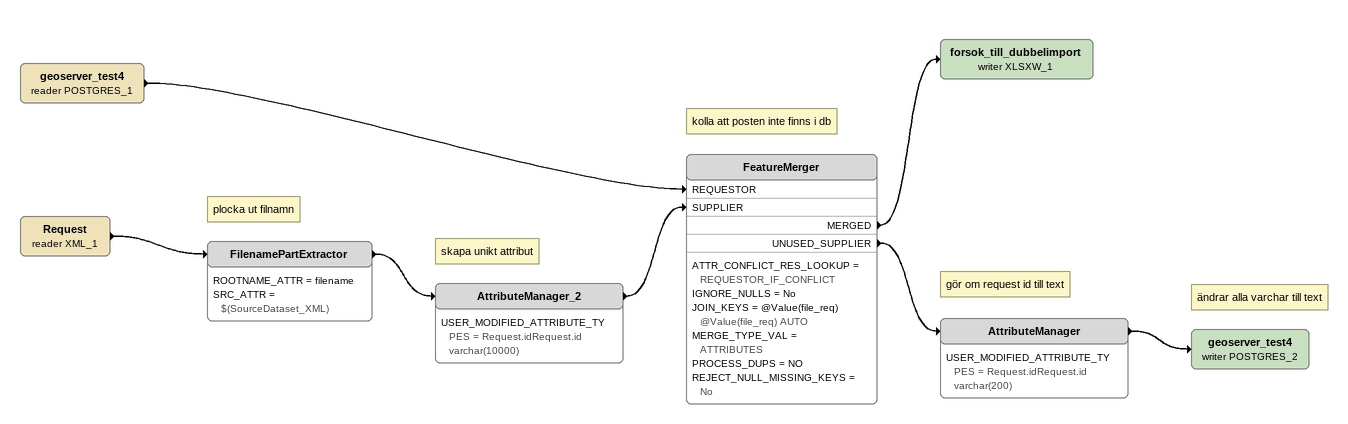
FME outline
Request (reader XML_1)
    -> FilenamePartExtractor
Note: plocka ut filnamn
FilenamePartExtractor
    ROOTNAME_ATTR = filename
    SRC_ATTR = $(SourceDataset_XML)
    -> AttributeManager_2
Note: skapa unikt attribut
AttributeManager_2
    USER_MODIFIED_ATTRIBUTE_TYPES = Request.idRequest.id varchar(10000)
    -> FeatureMerger [SUPPLIER]
geoserver_test4 (reader POSTGRES_1)
    -> FeatureMerger [REQUESTOR]
Note: kolla att posten inte finns i db
FeatureMerger
    ATTR_CONFLICT_RES_LOOKUP = REQUESTOR_IF_CONFLICT
    IGNORE_NULLS = No
    JOIN_KEYS = @Value(file_req) @Value(file_req) AUTO
    MERGE_TYPE_VAL = ATTRIBUTES
    PROCESS_DUPS = NO
    REJECT_NULL_MISSING_KEYS = No
    MERGED -> forsok_till_dubbelimport (writer XLSXW_1)
    UNUSED_SUPPLIER -> AttributeManager
forsok_till_dubbelimport (writer XLSXW_1)
Note: gör om request id till text
AttributeManager
    USER_MODIFIED_ATTRIBUTE_TYPES = Request.idRequest.id varchar(200)
    -> geoserver_test4 (writer POSTGRES_2)
Note: ändrar alla varchar till text
geoserver_test4 (writer POSTGRES_2)
